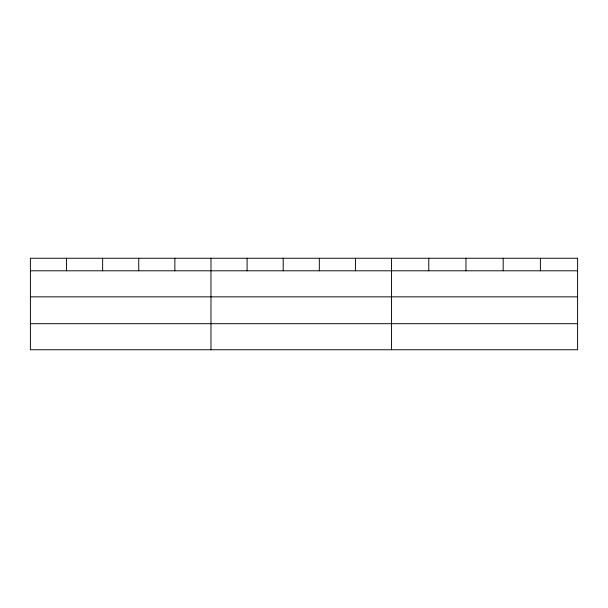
<?xml version="1.0" encoding="UTF-8"?>
<svg xmlns="http://www.w3.org/2000/svg" width="608" height="608" viewBox="0 0 608 608"><rect width="100%" height="100%" fill="white"/><g stroke="black" fill="none" stroke-linecap="round" stroke-linejoin="round"><path stroke-width="0.91" d="M30.4 270.796L577.6 270.796M30.4 296.848L577.6 296.848M30.4 323.692L577.6 323.692M540.39 258.256L540.39 270.796M503.181 258.256L503.181 270.796M465.971 258.256L465.971 270.796M428.762 258.256L428.762 270.796M391.552 258.256L391.552 349.744M355.437 258.256L355.437 270.796M319.322 258.256L319.322 270.796M283.206 258.256L283.206 270.796M247.091 258.256L247.091 270.796M210.976 258.256L210.976 349.744M174.861 258.256L174.861 270.796M138.746 258.256L138.746 270.796M102.63 258.256L102.63 270.796M66.515 258.256L66.515 270.796M577.6 258.256L30.4 258.256L30.4 349.744L577.6 349.744L577.6 258.256"/></g></svg>
